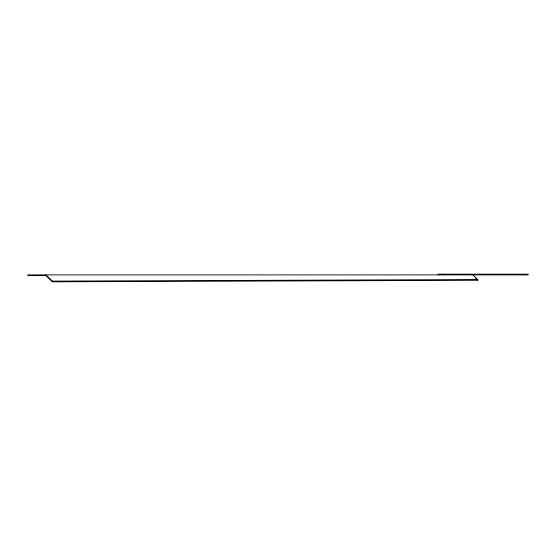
<?xml version="1.0" encoding="UTF-8"?>
<svg xmlns="http://www.w3.org/2000/svg" width="556" height="556" viewBox="0 0 556 556"><rect width="100%" height="100%" fill="white"/><g stroke="black" fill="none" stroke-linecap="round" stroke-linejoin="round"><path stroke-width="0.83" d="M52.403 281.107L477.806 279.55L477.806 280.287L52.403 281.836L45.933 275.63L45.933 274.893L52.403 281.107L52.403 281.836M46.023 275.63L27.8 275.63L27.8 274.893L528.2 274.893L528.2 274.164L438.149 274.164L438.149 274.893M472.954 274.893L477.806 279.55M475.38 277.958L477.806 280.287M523.272 274.164L523.272 274.893M443.076 274.164L443.076 274.893"/></g></svg>
